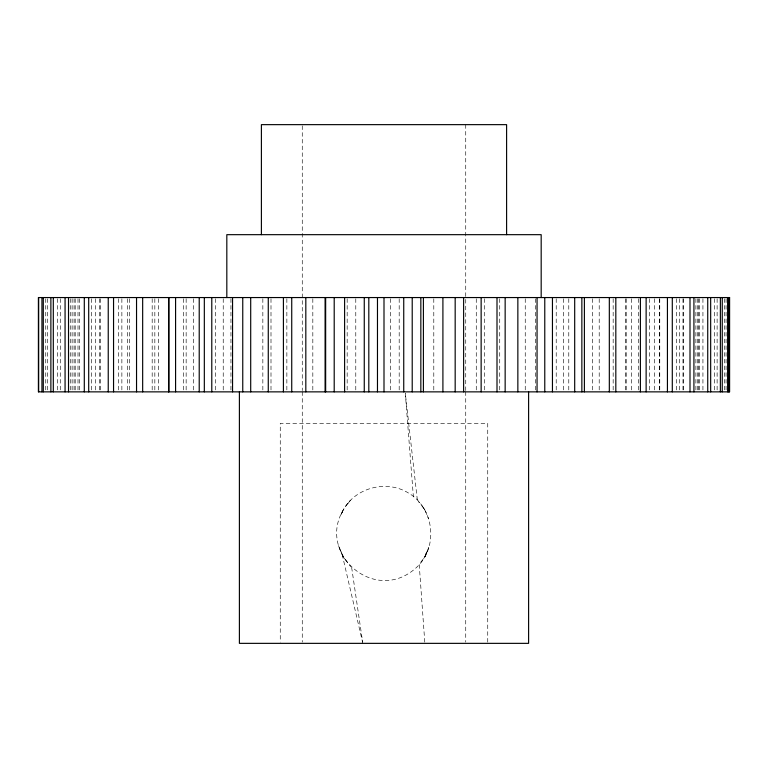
<?xml version="1.0" encoding="UTF-8"?>
<svg xmlns="http://www.w3.org/2000/svg" width="768" height="768" viewBox="0 0 768 768"><rect width="100%" height="100%" fill="white"/><g stroke="black" fill="none" stroke-linecap="round" stroke-linejoin="round"><path stroke-width="0.58" stroke-dasharray="3.84 2.88" d="M342.067 512.39C352.934 488.486 385.133 479.222 407.578 492.49C433.728 506.938 438.864 545.952 417.341 566.669C374.054 608.093 309.552 547.968 348.806 502.387M424.781 642.173L419.194 564.259L424.848 556.906L425.933 554.266M426.854 552.029L423.514 558.624M426.221 553.584L424.848 556.906L428.534 547.968M428.227 548.717L428.717 547.536L424.838 556.906M341.146 514.618L343.152 509.75L341.491 513.782M347.962 503.491L350.659 499.978M418.954 502.07L419.453 502.723L418.666 501.706M421.622 505.565L424.848 509.75L428.496 518.582M423.043 507.408L424.848 509.75L422.65 506.89M338.448 545.53L343.152 556.906L344.957 559.238M341.962 554.035L343.162 556.906L350.659 566.669M342.221 554.65L362.842 643.354M339.773 548.717L343.162 556.906M351.648 567.437L362.669 642.163M417.341 499.978L405.293 393.043L413.395 496.954M726.058 298.742L726.058 390.662M724.704 298.742L724.704 391.862M717.12 298.742L717.12 390.662M714.701 298.742L714.701 391.862M702.931 298.742L702.931 390.662M699.485 298.742L699.485 391.862M698.371 298.742L698.371 390.662M697.747 298.742L697.747 390.662M695.885 298.742L695.885 390.662M683.702 298.742L683.702 390.662M682.982 298.742L682.982 390.662M679.296 298.742L679.296 391.862M676.291 298.742L676.291 390.662M659.76 298.742L659.76 390.662M659.482 298.742L659.482 390.662M654.451 298.742L654.451 391.862M649.43 298.742L649.43 390.662M638.333 298.742L638.333 390.662M631.459 298.742L631.459 390.662M626.227 298.742L626.227 390.662M625.334 298.742L625.334 391.862M613.162 298.742L613.162 390.662M599.203 298.742L599.203 390.662M592.416 298.742L592.416 391.862M568.781 298.742L568.781 390.662M563.674 298.742L563.674 390.662M556.214 298.742L556.214 391.862M535.45 298.742L535.45 390.662M525.245 298.742L525.245 390.662M499.728 298.742L499.728 390.662M487.738 642.154L487.738 423.293L280.262 423.293L280.262 642.154M484.589 298.742L484.589 390.662M476.266 298.742L476.266 390.662M465.734 124.646L465.734 390.586M465.734 391.786L465.734 642.154M433.795 298.742L433.795 390.662M399.187 298.742L399.187 391.862M390.528 298.742L390.528 390.662M355.786 298.742L355.786 391.862M347.165 298.742L347.165 390.662M312.826 298.742L312.826 390.662M302.266 125.846L302.266 390.586M302.266 391.786L302.266 642.154M286.858 298.742L286.858 390.662M270.998 298.742L270.998 391.862M262.848 298.742L262.848 390.662M230.947 298.742L230.947 391.862M223.229 298.742L223.229 390.662M215.549 298.742L215.549 390.662M193.306 298.742L193.306 391.862M186.144 298.742L186.144 390.662M183.61 298.742L183.61 390.662M158.678 298.742L158.678 391.862M154.838 298.742L154.838 390.662M152.179 298.742L152.179 390.662M129.667 298.742L129.667 390.662M127.603 298.742L127.603 391.862M121.872 298.742L121.872 390.662M118.57 298.742L118.57 390.662M100.57 298.742L100.57 391.862M99.552 298.742L99.552 390.662M95.702 298.742L95.702 390.662M91.709 298.742L91.709 390.662M79.507 298.742L79.507 390.662M78 298.742L78 391.862M75.197 298.742L75.197 390.662M74.074 298.742L74.074 390.662M72.115 298.742L72.115 390.662M70.253 298.742L70.253 390.662M60.269 298.742L60.269 391.862M57.331 298.742L57.331 390.662M47.635 298.742L47.635 391.862M45.744 298.742L45.744 390.662"/><path stroke-width="1.15" d="M729.331 297.552L729.331 391.862M728.506 297.552L728.506 391.862M727.69 297.552L727.69 391.862M722.256 297.552L722.256 391.862M720.365 297.552L720.365 391.862M710.669 297.552L710.669 391.862M707.731 297.552L707.731 391.862M693.926 297.552L693.926 391.862M690 297.552L690 391.862M672.298 297.552L672.298 391.862M667.43 297.552L667.43 391.862M646.128 297.552L646.128 391.862M640.397 297.552L640.397 391.862M615.821 297.552L615.821 391.862M609.322 297.552L609.322 391.862M584.39 297.552L584.39 391.862M581.856 297.552L581.856 391.862M574.694 297.552L574.694 391.862M552.451 297.552L552.451 391.862M544.771 297.552L544.771 391.862M541.181 297.552L541.181 234.672L226.819 234.672L226.819 297.552M537.053 297.552L537.053 391.862M528.605 391.862L528.605 643.354L239.395 643.354L239.395 391.862M517.853 297.552L517.853 391.862M506.602 234.672L506.602 124.646L261.398 124.646L261.398 234.672M505.152 297.552L505.152 391.862M497.002 297.552L497.002 391.862M481.142 297.552L481.142 391.862M463.622 297.552L463.622 391.862M455.174 297.552L455.174 391.862M442.906 297.552L442.906 391.862M423.398 297.552L423.398 391.862M420.835 297.552L420.835 391.862M412.214 297.552L412.214 391.862M403.738 297.552L403.738 391.862M384 297.552L384 391.862M377.472 297.552L377.472 391.862M368.813 297.552L368.813 391.862M364.262 297.552L364.262 391.862M344.602 297.552L344.602 391.862M334.205 297.552L334.205 391.862M325.651 297.552L325.651 391.862M325.094 297.552L325.094 391.862M305.818 297.552L305.818 391.862M291.734 297.552L291.734 391.862M283.411 297.552L283.411 391.862M268.272 297.552L268.272 391.862M250.704 297.552L250.704 391.862M242.755 297.552L242.755 391.862M232.55 297.552L232.55 391.862M211.786 297.552L211.786 391.862M204.326 297.552L204.326 391.862M199.219 297.552L199.219 391.862M175.584 297.552L175.584 391.862M168.797 297.552L168.797 391.862M168.739 297.552L168.739 391.862M142.666 297.552L142.666 391.862M136.541 297.552L136.541 391.862M113.549 297.552L113.549 391.862M108.24 297.552L108.24 391.862M88.704 297.552L88.704 391.862M84.298 297.552L84.298 391.862M68.515 297.552L68.515 391.862M65.069 297.552L65.069 391.862M53.299 297.552L53.299 391.862M50.88 297.552L50.88 391.862M43.296 297.552L43.296 391.862M41.942 297.552L41.942 391.862M38.669 297.552L38.669 391.862M729.6 297.552L38.4 297.552L38.4 391.862L729.6 391.862L729.6 297.552"/></g></svg>
